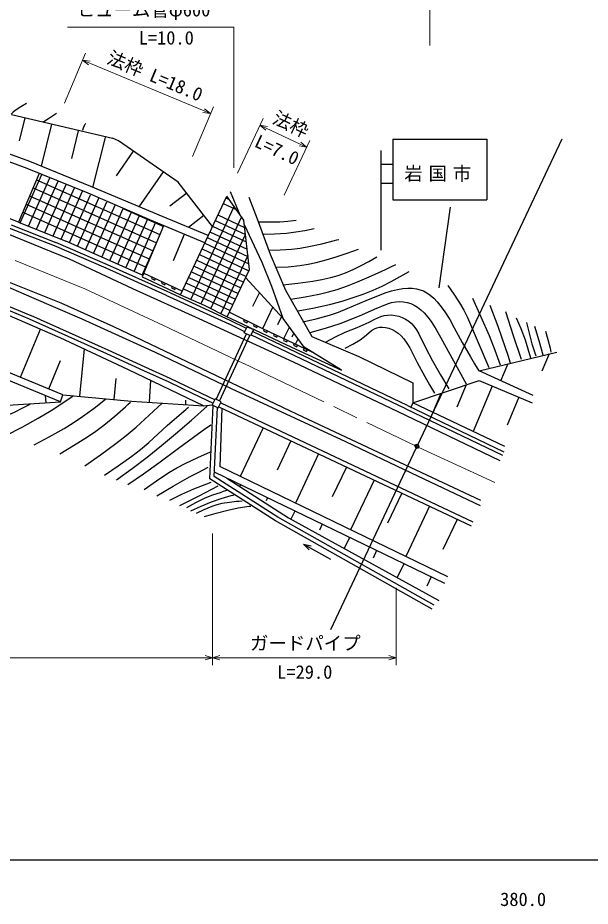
# Model space of a CAD drawing. Units: millimetres, scale not verified. Extents: x 40000 to 680000, y 20000 to 380000.
# Drawn here: x 379452 to 457102, y 198715 to 319290 of the extents above; entities that cross this region are included whole.
import ezdxf
from ezdxf.enums import TextEntityAlignment as Align

# ---------------------------------------------------------------- set-up
doc = ezdxf.new("R2010")
doc.units = ezdxf.units.MM
doc.header["$LTSCALE"] = 1000
doc.header["$PDMODE"] = 32
doc.header["$PDSIZE"] = 500
doc.linetypes.add('CHAIN', pattern=[18.5, 12, -1.5, 3.5, -1.5])
for name, color, linetype, lineweight in [('M-BGD', 7, 'Continuous', 25), ('M-BMK', 2, 'CHAIN', 13), ('M-BMK-OTRS', 5, 'Continuous', 25), ('M-BMK-SRVR', 3, 'Continuous', 25), ('M-STR-HTXT', 7, 'Continuous', 13), ('M-STR-STRC', 7, 'Continuous', 25), ('M-TTL-BAND', 7, 'Continuous', 25)]:
    doc.layers.add(name, color=color, linetype=linetype, lineweight=lineweight)
doc.layers.add('M-OTRS', color=6, linetype='Continuous')
doc.styles.add('ＭＳ ゴシック', font='')
doc.styles.get('ＭＳ ゴシック').set_extended_font_data('MS Gothic')

msp = doc.modelspace()

# ---------------------------------------------------------------- linework, layer by layer
at = {"layer": 'M-BGD'}
for p, q in [((381107, 299767), (365106, 305593)), ((378585, 306172), (392296, 302959)), ((380399, 305726), (379627, 302586)), ((380747, 298834), (364780, 304647)), ((384027, 304834), (382626, 299136)), ((387655, 303941), (386732, 300189)), ((391283, 303049), (389608, 296238)), ((393097, 302602), (392296, 302959)), ((401203, 296978), (393097, 302602)), ((395124, 301196), (392781, 297820)), ((389358, 296412), (381107, 299767)), ((382370, 298174), (379550, 291561)), ((379772, 291472), (382697, 298041)), ((388981, 295485), (380747, 298834)), ((399177, 298384), (395881, 293634)), ((380887, 291025), (383809, 297588)), ((382001, 290578), (384921, 297136)), ((382005, 297318), (398735, 289869)), ((383115, 290130), (386033, 296684)), ((405863, 290956), (401203, 296978)), ((381534, 296214), (398271, 288762)), ((384230, 289683), (387145, 296230)), ((385344, 289236), (388241, 295742)), ((397354, 291884), (388981, 295485)), ((399187, 292272), (389358, 296412)), ((402368, 295473), (400081, 293703)), ((409636, 292486), (408300, 295670)), ((379550, 291561), (372698, 294281)), ((381063, 295110), (397808, 287654)), ((386451, 288770), (389337, 295254)), ((387547, 288282), (390444, 294789)), ((388643, 287794), (391550, 294324)), ((401537, 281669), (407791, 295094)), ((407677, 294849), (408107, 294648)), ((410119, 291802), (407791, 295094)), ((410776, 294926), (411908, 292020)), ((380592, 294006), (397344, 286547)), ((389739, 287306), (392657, 293859)), ((390836, 286818), (393763, 293394)), ((393845, 293359), (399198, 290976)), ((402913, 281070), (408789, 293684)), ((407318, 294078), (409095, 293250)), ((380121, 292902), (396881, 285440)), ((391932, 286330), (394870, 292929)), ((393028, 285842), (395976, 292463)), ((394124, 285354), (397083, 291998)), ((404837, 288752), (397354, 291884)), ((405291, 289727), (399187, 292272)), ((404698, 292461), (402605, 290842)), ((409786, 292273), (404289, 280472)), ((406600, 292537), (410226, 290848)), ((410862, 285135), (410119, 291802)), ((411908, 292020), (413685, 287190)), ((386462, 286534), (375351, 291025)), ((384431, 288339), (378383, 290708)), ((378571, 291171), (384613, 288804)), ((379550, 291561), (385957, 288990)), ((395221, 284866), (398190, 291534)), ((396550, 284649), (399247, 291092)), ((405882, 290996), (410446, 288870)), ((406241, 291767), (410336, 289859)), ((412592, 286074), (410190, 291169)), ((400574, 286357), (402063, 289913)), ((405164, 289455), (410667, 286892)), ((405523, 290226), (410556, 287881)), ((405640, 279819), (410332, 289892)), ((391437, 285296), (384431, 288339)), ((391639, 285753), (384630, 288797)), ((385910, 289011), (396398, 284341)), ((396317, 284377), (398309, 288851)), ((404805, 288685), (410777, 285903)), ((404087, 287144), (410423, 284192)), ((404446, 287914), (410782, 284963)), ((410652, 287026), (406978, 279139)), ((413685, 287190), (415757, 282308)), ((371303, 286201), (385284, 280608)), ((395057, 282508), (386462, 286534)), ((403728, 286373), (410064, 283422)), ((413931, 282801), (412592, 286074)), ((399532, 281666), (391437, 285296)), ((399702, 282138), (391639, 285753)), ((396550, 284649), (396307, 284129)), ((396550, 284649), (401785, 282200)), ((403011, 284832), (409346, 281881)), ((403369, 285601), (409705, 282651)), ((407860, 278690), (410862, 285135)), ((376697, 283366), (381329, 281365)), ((396307, 284129), (399827, 282483)), ((397682, 284119), (397576, 283893)), ((397576, 283893), (398029, 283681)), ((398029, 283681), (398135, 283907)), ((399041, 283484), (398935, 283257)), ((402652, 284062), (408987, 281108)), ((415444, 278487), (410350, 284034)), ((371492, 282392), (381009, 278440)), ((371672, 282859), (381201, 278901)), ((404078, 278446), (395057, 282508)), ((398935, 283257), (399388, 283045)), ((399388, 283045), (399494, 283272)), ((399827, 282483), (401543, 281681)), ((400400, 282848), (400294, 282622)), ((400294, 282622), (400747, 282410)), ((400747, 282410), (400852, 282636)), ((401933, 282521), (408270, 279569)), ((408629, 280340), (402293, 283291)), ((415444, 278487), (413931, 282801)), ((415757, 282308), (419334, 276051)), ((381329, 281365), (388126, 278420)), ((399532, 281666), (408060, 277741)), ((408242, 278207), (399702, 282138)), ((401537, 281669), (404746, 280273)), ((412219, 281998), (411292, 280128)), ((385284, 280608), (392455, 277401)), ((404746, 280273), (407860, 278690)), ((412680, 277121), (414054, 280000)), ((376880, 279493), (385154, 275912)), ((391691, 274187), (381201, 278901)), ((407875, 278721), (408355, 278496)), ((408171, 279356), (412638, 277141)), ((415217, 278734), (414687, 277623)), ((381009, 278440), (391485, 273731)), ((388126, 278420), (398101, 273925)), ((392455, 277401), (406348, 270734)), ((416834, 272536), (404078, 278446)), ((410248, 276668), (408060, 277741)), ((410461, 277121), (408242, 278208)), ((408355, 278496), (416568, 274578)), ((410189, 278355), (410078, 278131)), ((410078, 278131), (410526, 277909)), ((410179, 276522), (410573, 277357)), ((410526, 277909), (410637, 278133)), ((410573, 277357), (411412, 276962)), ((411533, 277689), (411422, 277465)), ((411422, 277465), (411870, 277243)), ((411870, 277243), (411981, 277467)), ((418300, 274583), (415444, 278487)), ((379824, 270501), (382521, 277051)), ((406372, 267488), (410478, 276381)), ((406826, 267278), (410932, 276172)), ((411018, 276127), (410179, 276522)), ((411412, 276962), (411018, 276127)), ((421006, 271528), (411084, 276265)), ((421222, 271979), (411297, 276718)), ((412638, 277141), (419340, 273943)), ((412879, 277026), (412771, 276800)), ((412771, 276800), (413222, 276585)), ((413222, 276585), (413330, 276811)), ((414232, 276380), (414125, 276154)), ((414125, 276154), (414576, 275939)), ((414576, 275939), (414684, 276165)), ((415559, 275747), (416305, 277310)), ((416886, 276516), (416613, 275945)), ((385154, 275912), (394344, 271590)), ((415586, 275734), (415478, 275509)), ((415478, 275509), (415930, 275293)), ((415930, 275293), (416037, 275519)), ((416940, 275088), (416832, 274863)), ((417122, 275001), (417467, 275723)), ((419334, 276051), (425724, 273301)), ((387891, 267916), (388500, 274338)), ((391485, 273731), (396527, 271432)), ((396735, 271887), (391691, 274187)), ((398101, 273925), (408418, 268959)), ((416568, 274578), (423349, 271474)), ((416832, 274863), (417284, 274647)), ((417284, 274647), (417391, 274873)), ((418294, 274442), (418186, 274217)), ((418186, 274217), (418637, 274001)), ((423349, 271474), (418300, 274583)), ((418637, 274001), (418745, 274227)), ((442021, 271357), (452552, 273925)), ((385566, 268136), (374081, 272866)), ((383652, 268924), (385245, 272792)), ((430960, 265869), (416834, 272536)), ((425724, 273301), (433061, 269753)), ((451514, 273672), (450527, 271337)), ((385249, 267185), (373693, 271944)), ((394344, 271590), (404684, 266641)), ((396527, 271432), (399920, 269880)), ((400133, 270332), (396735, 271887)), ((432090, 266211), (421006, 271528)), ((432306, 266662), (421222, 271979)), ((449342, 268018), (442021, 271357)), ((445917, 272307), (444930, 269972)), ((392539, 267475), (392809, 270326)), ((403404, 268752), (400133, 270332)), ((406348, 270734), (417338, 265509)), ((397319, 267101), (397505, 270077)), ((399920, 269880), (403190, 268300)), ((408418, 268959), (423916, 261767)), ((433031, 267033), (442021, 270072)), ((433061, 269753), (433031, 267033)), ((440295, 269489), (439002, 266431)), ((443819, 269313), (441220, 263163)), ((442021, 270072), (449213, 267033)), ((383284, 267051), (383217, 268026)), ((385249, 267185), (385566, 268136)), ((385566, 268136), (394863, 267255)), ((403190, 268300), (405965, 267006)), ((406183, 267456), (403404, 268752)), ((436841, 268321), (435711, 265647)), ((447415, 267793), (445818, 264013)), ((377387, 266649), (385249, 267185)), ((394863, 267255), (404684, 266641)), ((402229, 266794), (402266, 267389)), ((404684, 266641), (405839, 266746)), ((405482, 256700), (405958, 266688)), ((406231, 267556), (405839, 266746)), ((405839, 266746), (406648, 266354)), ((407040, 267164), (406231, 267556)), ((406648, 266354), (407040, 267164)), ((406722, 266495), (440937, 250331)), ((406979, 267037), (441194, 250873)), ((432306, 266662), (445405, 260377)), ((433031, 267033), (432778, 266435)), ((445532, 261125), (433031, 267033)), ((406098, 257019), (406545, 266404)), ((407112, 266310), (406840, 258372)), ((417338, 265509), (442203, 253834)), ((444870, 259167), (430960, 265869)), ((432090, 266211), (445189, 259926)), ((412750, 263647), (409622, 257027)), ((416508, 261872), (414622, 257880)), ((423916, 261767), (432820, 257529)), ((420266, 260096), (417107, 253409)), ((437800, 243407), (406840, 258372)), ((424025, 258321), (422120, 254288)), ((414739, 251513), (406098, 257019)), ((437364, 242507), (406126, 257606)), ((432820, 257529), (442192, 253120)), ((414431, 250998), (405482, 256700)), ((407796, 256799), (416179, 251414)), ((409644, 255906), (409536, 255682)), ((427783, 256545), (424592, 249791)), ((431542, 254769), (429618, 250697)), ((413340, 254119), (413145, 253716)), ((417036, 252333), (416505, 251235)), ((435300, 252994), (432078, 246173)), ((435658, 239052), (414431, 250998)), ((435952, 239575), (414739, 251513)), ((416179, 251414), (436574, 240218)), ((439058, 251218), (437115, 247106)), ((420732, 250546), (420358, 249773)), ((424428, 248760), (423712, 247278)), ((418218, 247835), (421881, 245837)), ((428124, 246973), (427639, 245970)), ((431820, 245187), (430919, 243322)), ((435516, 243400), (434920, 242166))]:
    msp.add_line(p, q, dxfattribs=at)
for points in [[(380656, 307671), (379866, 307204), (379103, 306683), (378824, 306458), (378543, 306219)], [(382842, 305144), (383774, 305726), (384696, 306335)], [(388270, 304041), (388348, 304371), (388481, 304674), (388567, 304797), (388667, 304923)], [(412056, 291614), (413517, 291581), (414985, 291609), (416096, 291700), (417215, 291829)], [(412678, 289926), (414297, 289965), (415919, 290065), (417165, 290218), (418404, 290431), (419022, 290551), (419650, 290677)], [(413472, 287764), (415032, 287795), (416594, 287887), (417771, 288029), (418940, 288232), (420679, 288617), (422420, 289065), (422712, 289142), (423003, 289220)], [(414575, 285426), (416146, 285511), (417716, 285656), (418827, 285828), (419928, 286060), (421288, 286418), (422638, 286835), (424142, 287351), (425651, 287897)], [(415414, 283043), (417436, 283256), (419470, 283532), (420705, 283756), (421935, 284040), (422932, 284329), (423909, 284674), (424943, 285116), (425955, 285614), (427065, 286214), (428166, 286838)], [(416473, 281112), (418414, 281418), (420348, 281785), (421578, 282079), (422791, 282432), (424176, 282905), (425545, 283435), (427449, 284258), (429346, 285143), (430037, 285474), (430727, 285807)], [(417488, 279513), (419702, 279946), (421917, 280440), (423438, 280844), (424953, 281309), (426315, 281788), (427654, 282322), (428894, 282881), (430105, 283493), (431321, 284159), (432535, 284852)], [(418105, 278012), (419923, 278451), (421721, 278947), (422941, 279352), (424143, 279815), (426717, 280917), (429305, 281958), (430130, 282220), (430976, 282427), (431668, 282539), (432372, 282592), (432953, 282580), (433534, 282507), (434019, 282388), (434482, 282212), (434937, 281968), (435371, 281665), (435875, 281229), (436346, 280740), (436891, 280080), (437391, 279381), (438049, 278320), (438656, 277227), (439734, 275237), (440863, 273280), (441425, 272336), (441991, 271394)], [(437780, 282956), (438611, 281791), (439390, 280596), (439940, 279612), (440437, 278599), (441905, 275220), (443340, 271836)], [(441136, 281225), (442284, 278703), (443377, 276159), (444146, 274176), (444869, 272174)], [(419133, 276557), (421179, 277157), (423202, 277814), (424668, 278365), (426114, 278972), (427840, 279758), (429589, 280487), (430148, 280641), (430732, 280739), (431255, 280765), (431788, 280731), (432274, 280642), (432753, 280491), (433228, 280275), (433684, 280000), (434145, 279645), (434572, 279239), (435064, 278673), (435512, 278067), (436212, 276978), (436857, 275864), (438551, 272744), (440270, 269629)], [(443472, 280308), (444549, 277426), (445569, 274524), (445913, 273489), (446252, 272454)], [(421296, 275321), (422567, 275990), (423864, 276605), (425510, 277260), (427129, 277968), (427886, 278387), (428680, 278756), (429144, 278881), (429624, 278946), (430123, 278953), (430630, 278899), (431127, 278785), (431615, 278610), (432067, 278384), (432486, 278108), (432857, 277792), (433184, 277435), (433542, 276935), (433859, 276388), (434757, 274549), (435704, 272748), (436800, 270825), (437931, 268923)], [(445590, 279426), (446671, 276184), (447752, 272939)], [(447046, 278587), (447683, 277098), (448267, 275580), (448648, 274382), (448988, 273160)], [(448458, 277925), (448799, 276464), (449199, 275020), (449459, 274225), (449738, 273424)], [(449564, 277435), (450152, 275488), (450695, 273532)], [(423883, 274437), (424911, 274995), (425907, 275604), (426506, 276040), (427074, 276527), (427435, 276835), (427825, 277087), (428156, 277216), (428511, 277289), (428930, 277309), (429350, 277269), (429795, 277164), (430219, 277001), (430650, 276769), (431053, 276483), (431458, 276114), (431822, 275700), (432239, 275116), (432613, 274488), (433615, 272511), (434648, 270604), (435311, 269463), (435988, 268328)], [(451018, 276778), (451365, 275621), (451655, 274444), (451711, 274182), (451768, 273910)], [(377847, 262599), (380047, 263743), (382224, 264943), (383976, 266003), (385706, 267119), (386306, 267516), (386906, 267914)], [(374206, 264149), (375661, 264533), (377103, 264977), (378062, 265341), (378998, 265761), (380069, 266299), (381129, 266865)], [(381658, 261329), (383709, 262417), (385726, 263556), (386981, 264333), (388213, 265166), (389794, 266322), (391352, 267513)], [(385135, 260125), (387024, 261238), (388887, 262405), (390021, 263184), (391127, 264018), (392606, 265236), (394057, 266510), (394393, 266811), (394729, 267112)], [(388544, 258487), (390660, 259963), (392746, 261491), (394139, 262593), (395502, 263749), (397280, 265345), (399041, 266978)], [(392846, 256603), (394951, 258109), (397020, 259664), (398951, 261219), (400853, 262828), (402997, 264698), (405128, 266584)], [(391207, 257226), (393089, 258495), (394934, 259812), (396091, 260712), (397210, 261659), (399732, 263935), (402295, 266167), (402447, 266297), (402599, 266427)], [(394370, 255964), (396488, 257399), (398579, 258890), (401250, 260895), (403956, 262851), (404800, 263440), (405654, 264032)], [(396588, 255271), (398254, 256439), (399949, 257556), (401046, 258208), (402171, 258808), (403867, 259612), (405599, 260372)], [(398335, 254411), (400534, 255721), (402761, 256978), (404024, 257643), (405294, 258293)], [(400057, 253808), (401688, 254615), (403351, 255370), (404498, 255827), (405666, 256262)], [(401440, 253080), (404040, 254407), (406625, 255770)], [(402383, 252831), (403625, 253505), (404890, 254123), (405898, 254530), (406938, 254884), (407377, 255023), (407817, 255160)], [(402937, 252360), (404318, 253000), (405719, 253583), (407058, 254041), (408417, 254442), (408658, 254510), (408898, 254578)], [(403686, 252055), (404734, 252567), (405798, 253021), (406484, 253250), (407186, 253421), (408152, 253573), (409133, 253667), (409495, 253693), (409869, 253718)], [(404773, 251590), (406345, 252064), (407930, 252480), (409369, 252762), (410830, 252987), (410939, 253002), (411048, 253018)], [(418958, 247103), (418218, 247835), (419233, 247606)]]:
    msp.add_lwpolyline(points, dxfattribs=at)
at = {"layer": 'M-BMK'}
for p, q in [((379084, 286342), (388540, 282513)), ((388540, 282513), (399226, 277524)), ((399226, 277524), (410132, 272361)), ((410132, 272361), (433395, 261195)), ((433847, 260982), (444154, 256238))]:
    msp.add_line(p, q, dxfattribs=at)
at = {"layer": 'M-BMK-OTRS'}
for p, q in [((433727, 261313), (453299, 302851)), ((421918, 236251), (433514, 260860))]:
    msp.add_line(p, q, dxfattribs=at)
at = {"layer": 'M-BMK-SRVR'}
for radius in [249, 7.5]:
    msp.add_circle((433620, 261087), radius, dxfattribs=at)
at = {"layer": 'M-OTRS'}
msp.add_point((433578, 261180), dxfattribs=at)
at = {"layer": 'M-STR-HTXT'}
for p, q in [((435353, 342435), (435353, 315520)), ((386200, 318013), (408756, 318013)), ((408756, 298940), (408756, 318013)), ((385806, 307698), (388636, 314467)), ((388250, 313545), (405607, 306289)), ((405993, 307212), (403163, 300442)), ((409256, 298182), (412726, 305606)), ((412303, 304700), (418635, 301741)), ((419058, 302646), (415588, 295222)), ((405856, 231446), (405856, 249288)), ((430798, 231446), (430798, 241913)), ((311464, 232446), (405856, 232446)), ((405856, 232446), (430798, 232446))]:
    msp.add_line(p, q, dxfattribs=at)
for points in [[(389062, 312894), (388250, 313545), (389283, 313422)], [(404795, 306940), (405607, 306289), (404575, 306412)], [(413087, 304016), (412303, 304700), (413329, 304535)], [(417850, 302424), (418635, 301741), (417608, 301906)], [(404856, 232734), (405856, 232446), (404856, 232161)], [(406856, 232159), (405856, 232446), (406856, 232731)], [(429798, 232734), (430798, 232446), (429798, 232161)]]:
    msp.add_lwpolyline(points, dxfattribs=at)
at = {"layer": 'M-STR-STRC'}
for p, q in [((430347, 302836), (443090, 302836)), ((430347, 302836), (430347, 294573)), ((443090, 302836), (443090, 294573)), ((428682, 301271), (428682, 287745)), ((428682, 299420), (430347, 299420)), ((428682, 296860), (430347, 296860)), ((430347, 294573), (443090, 294573)), ((436625, 282618), (438137, 293580))]:
    msp.add_line(p, q, dxfattribs=at)
at = {"layer": 'M-TTL-BAND'}
msp.add_line((40000, 205000), (579000, 205000), dxfattribs=at)

# ---------------------------------------------------------------- texts
at = {"layer": 'M-STR-HTXT', "style": 'ＭＳ ゴシック'}
for s, p in [('ヒューム管φ600', (387435, 318921)), ('L=10.0', (395854, 315105)), ('ガードパイプ', (410952, 232946)), ('L=29.0', (414640, 229034))]:
    msp.add_text(s, height=1833, dxfattribs=at).set_placement(p, align=Align.BOTTOM_LEFT)
for s, rotation, p in [('法枠 L=18.0', 337.3, (391178, 312687)), ('法枠', 334.9, (413606, 304570)), ('L=7.0', 334.9, (411175, 301365))]:
    msp.add_text(s, height=1833, rotation=rotation, dxfattribs=at).set_placement(p, align=Align.BOTTOM_LEFT)
at = {"layer": 'M-STR-STRC', "insert": (431872, 297024), "char_height": 1833, "attachment_point": 7, "style": 'ＭＳ ゴシック'}
msp.add_mtext('\\T1.32;岩国市', dxfattribs=at)
at = {"layer": 'M-TTL-BAND', "style": 'ＭＳ ゴシック'}
msp.add_text('380.0', height=1833, dxfattribs=at).set_placement((448000, 198195), align=Align.BOTTOM_CENTER)

doc.saveas('drawing.dxf')
